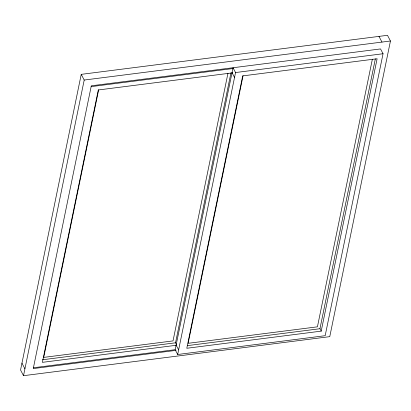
<?xml version="1.0" encoding="UTF-8"?>
<svg xmlns="http://www.w3.org/2000/svg" width="411" height="411" viewBox="0 0 411 411"><rect width="100%" height="100%" fill="white"/><g stroke="black" fill="none" stroke-linecap="round" stroke-linejoin="round"><path stroke-width="0.62" d="M81.234 74.355L20.55 369.998L23.514 375.69L329.766 336.645L390.45 41.002L387.486 35.31L81.234 74.355L84.204 80.047L23.514 375.69M98.655 89.757L43.715 357.395L173.021 340.909L227.961 73.271M176.545 344.726L175.538 342.805L230.936 72.947M177.675 354.498L175.168 349.689L233.042 67.738L235.549 72.547L177.675 354.498L325.168 335.695L383.047 53.738L380.54 48.93L91.304 85.807L33.26 368.58L176.072 350.372M243.065 75.675L188.13 343.313L317.431 326.827L372.371 59.189M321.207 331.132L377.118 58.758L242.706 75.896L186.8 348.271L321.207 331.132L319.953 328.728L375.346 58.871M84.204 80.047L390.45 41.002M91.139 86.623L233.314 68.498M232.703 72.834L98.296 89.973L42.384 362.348L176.792 345.209M235.549 72.547L383.047 53.738M42.405 359.779L175.538 342.805M187.457 345.62L319.953 328.728M33.43 367.763L175.168 349.689M378.978 36.394L381.942 42.086M232.03 72.665L234.537 77.474M176.124 345.04L178.626 349.848M21.953 363.154L24.922 368.847"/></g></svg>
